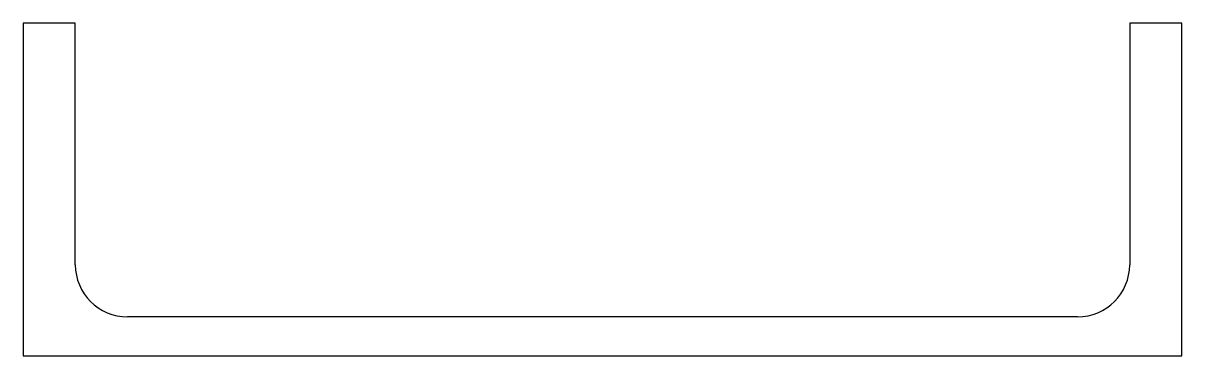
# Model space of a CAD drawing. Extents: x -200 to 200, y 0 to 115.
import ezdxf

# ---------------------------------------------------------------- set-up
doc = ezdxf.new("R2010")
doc.units = 0

msp = doc.modelspace()

# ---------------------------------------------------------------- linework, layer by layer
for p, q in [((-182, 115), (-200, 115)), ((-200, 115), (-200, 0)), ((-182, 31.5), (-182, 115)), ((200, 115), (182, 115)), ((182, 115), (182, 31.5)), ((200, 0), (200, 115)), ((164, 13.5), (-164, 13.5)), ((-200, 0), (200, 0))]:
    msp.add_line(p, q)
for centre, start, end in [((-164, 31.5), 180, 270), ((164, 31.5), 270, 0)]:
    msp.add_arc(centre, 18, start, end)

doc.saveas('drawing.dxf')
